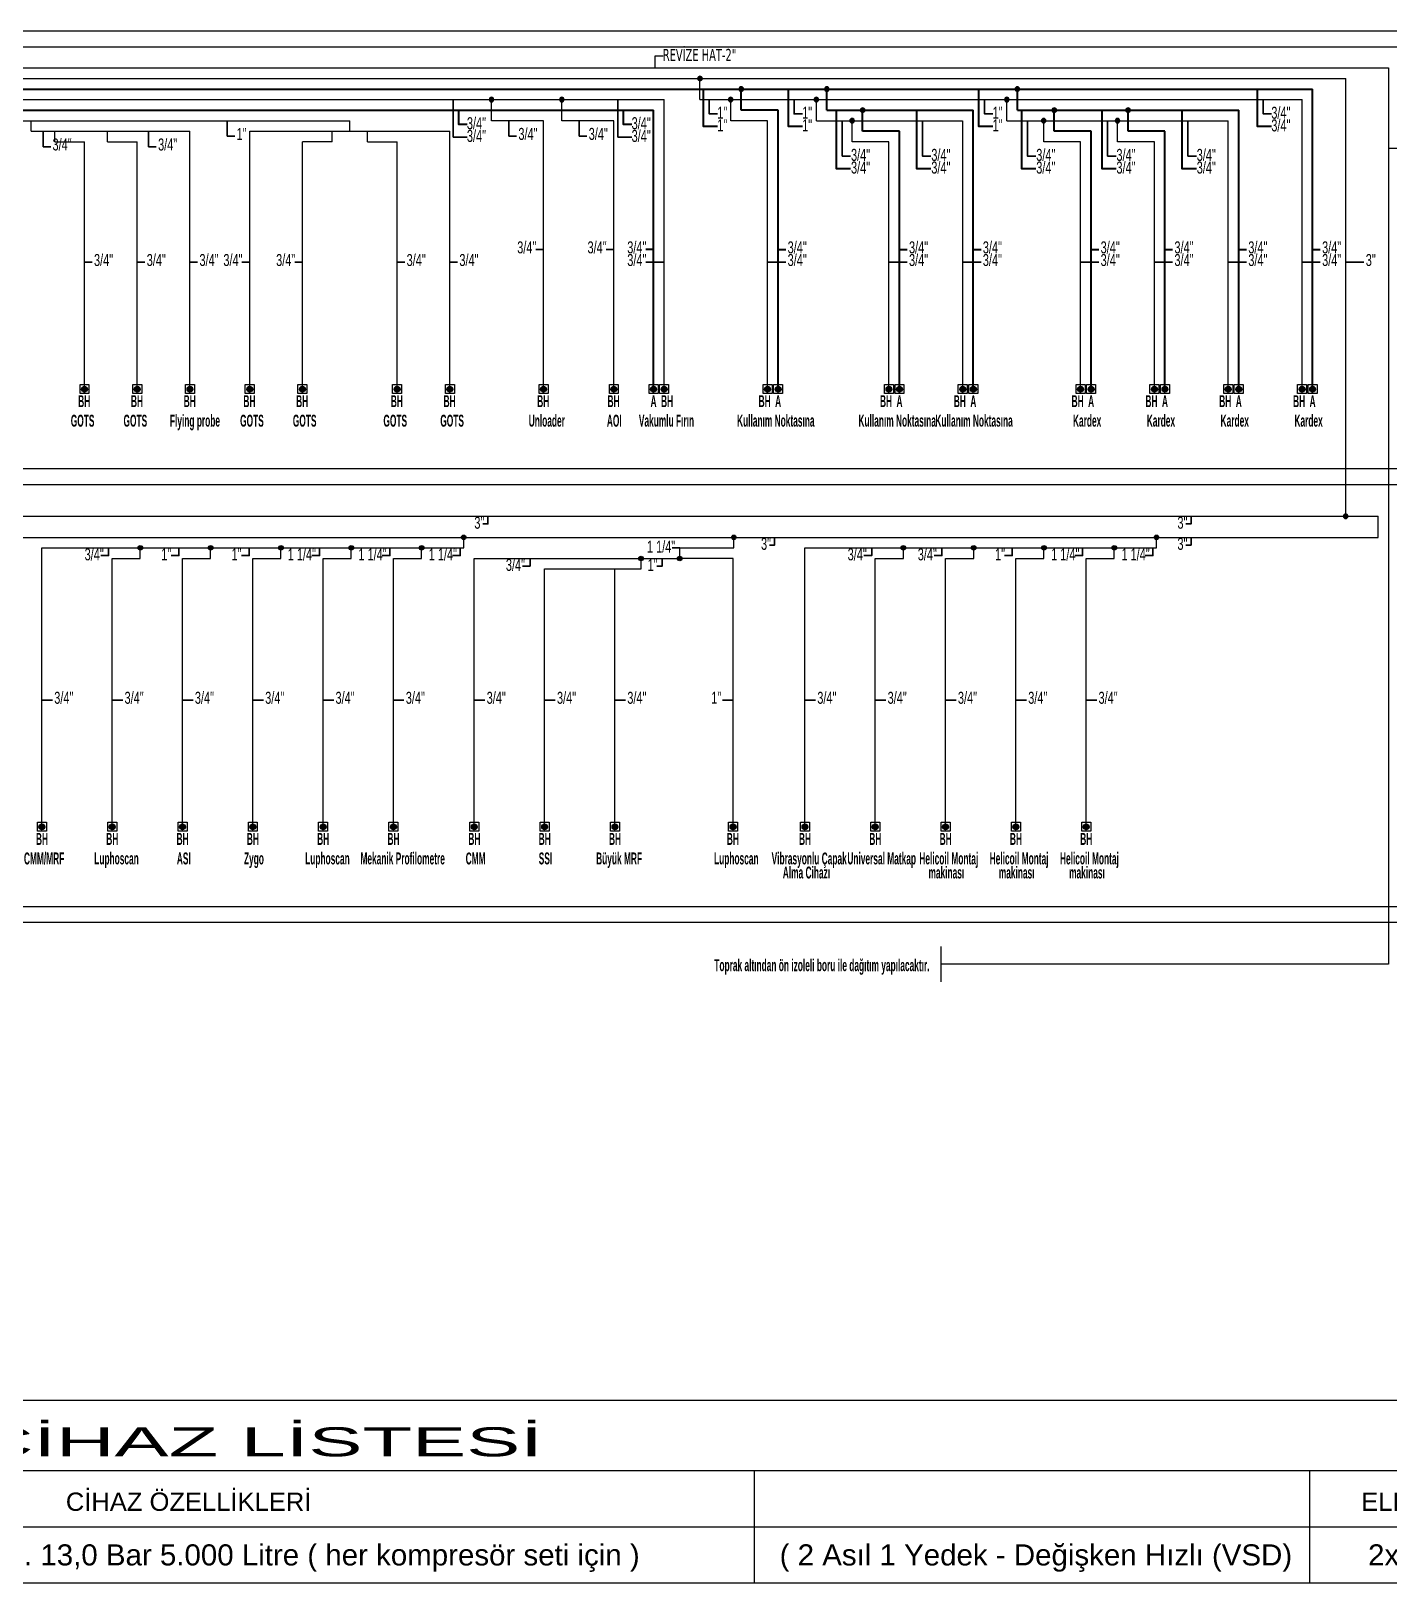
# Model space of a CAD drawing. Header units: centimetres. Extents: x 392964 to 515689, y 49661 to 58661.
# Drawn here: x 509978 to 511909, y 52398 to 54604 of the extents above; entities that cross this region are included whole.
import ezdxf
from ezdxf.enums import TextEntityAlignment as Align

# ---------------------------------------------------------------- set-up
doc = ezdxf.new("R2010")
doc.units = ezdxf.units.CM
doc.linetypes.add('MEDSISTEMBH_LINE', pattern=[1.5, 1.3, 0, -0.2])
doc.linetypes.add('MEDSISTEMKH_LINE', pattern=[1.5, 1.3, 0, -0.2])
doc.layers.add('-M-VALVE', color=7, linetype='Continuous')
for name, color, linetype, lineweight in [('0-KRCN-BAS HAVA', 101, 'BASINÇ HAVA', 35), ('0-KRCN-IST-03CIHAZ', 120, 'Continuous', 30), ('0-KRCN-IST-YAZI', 81, 'Continuous', 30), ('0-KRCN-SHT-02CIHAZ', 132, 'Continuous', 25), ('0-MEK-MED-AZOT', 217, '0-A_LINE', 40), ('_MDS_0', 7, 'Continuous', 30), ('_MDS_BORU_22.00X1.00_BASINÇLI HAVA', 5, 'Continuous', 30), ('_MDS_TEE', 7, 'Continuous', 30)]:
    doc.layers.add(name, color=color, linetype=linetype, lineweight=lineweight)
doc.styles.add('BORU', font='tahoma.ttf', dxfattribs={"width": 0.5})
doc.styles.add('ON', font='ARIALN.TTF', dxfattribs={"width": 0.8, "height": 6})
doc.styles.add('OYAK', font='arialbd.ttf')
doc.styles.get("Standard").update_dxf_attribs({"font": 'arial.ttf'})
doc.styles.add('TROMANT', font='arial.ttf', dxfattribs={"width": 0.8})
doc.styles.add('VRF CITY MULTI', font='tahoma.ttf', dxfattribs={"height": 15})
doc.linetypes.add('0-A_LINE', pattern='A,100,-1.5,["A",BORU,S=9,R=0,X=0,Y=-4.5],-9,6', length=116.5)
doc.linetypes.add('BASINÇ HAVA', pattern='A,0.5,-0.2,["BH",Standard,S=0.1,R=0,X=-0.1,Y=-0.05],-0.2', length=0.9)

# ---------------------------------------------------------------- blocks, each defined once
blk = doc.blocks.new('TEE')
at = {"layer": '_MDS_TEE'}
h = blk.add_hatch(color=256, dxfattribs=at)
h.dxf.hatch_style = 1
edge = h.paths.add_edge_path()
edge.add_arc((0, 0), 50, 0, 360)
blk.add_circle((0, 0), 50, dxfattribs=at)
blk = doc.blocks.new('G$C63E5540C')
at = {"layer": '-M-VALVE', "color": 7}
for p, q in [((-4.000761649253946, 0.00282816809783526), (4.097099556188368, 0.00282816809783526)), ((-0.5886311090798699, 0.4552892951147669), (-0.5886311090798699, -0.4496329588083654)), ((-0.208099661178494, 1.372613990582977), (-0.208099661178494, 1.104969783347769)), ((-0.0002805213339343027, -4.046102434542036), (-0.0002805213339343027, 4.051758770903803)), ((0.207538618446506, 1.372613990582977), (0.207538618446506, 1.104969783347769)), ((0.5880700664120013, 0.4552892951147669), (0.5880700664120013, -0.4496329588083654))]:
    blk.add_line(p, q, dxfattribs=at)
blk.add_lwpolyline([(-5.000622930665486, 5.004750527019723), (4.999377069334514, 5.004750527019723), (4.999377069334514, -4.995249472980277), (-5.000622930665486, -4.995249472980277)], close=True, dxfattribs=at)
for radius in [3.232742174660741, 3.021624318356365, 3.021624318356365, 2.114477279548504, 2.114477279548504, 2.00561963489156, 1.995723485377295, 1.38546093199746, 1.121563611616992, 0.8081855436651845, 0.7422112135700679, 0.5277946407609372, 0.4486254446467967, 0.2770921863994921, 0.002842046271338699]:
    blk.add_circle((-0.0002805213339343027, 0.00282816809783526), radius, dxfattribs=at)
for radius, start, end in [(0.6268329140053732, 20.18086003609478, 159.8191399635647), (0.5937689708556622, 7.746304218193885, 172.2536957818985), (0.5937689708556622, 187.7463042313442, 352.2536957688406), (0.6268329140066776, 200.1808600358036, 339.819139963958)]:
    blk.add_arc((-0.0002805213339343027, 0.00282816809783526), radius, start, end, dxfattribs=at)
for points, knots in [([(-0.2485404440226375, -0.1202453488793935), (-0.2448874756241821, -0.1161469372830197), (-0.2414625096835152, -0.1118469308707972), (-0.2329731821864698, -0.09980701876281728), (-0.2284236262598824, -0.09173316654482733), (-0.2192947351231851, -0.07127085284957957), (-0.2150703767424602, -0.05700010222858509), (-0.2098809020603767, -0.02712314700488605), (-0.2088101727313187, -0.01153134513242549), (-0.2088101727313187, 0.01718768132820969), (-0.2098809020603767, 0.03277948320078394), (-0.2150703767424602, 0.06265643853498659), (-0.2192947351231851, 0.07692718898999829), (-0.2284236262598824, 0.09738950274061153), (-0.2329731821864698, 0.1054633550138533), (-0.2414625096835152, 0.1175032670666951), (-0.2448874756241821, 0.1218032734235521), (-0.2485404440226375, 0.1259016850190164)], [1.486169734890414, 1.486169734890414, 1.486169734890414, 1.486169734890414, 1.618518147470244, 1.618518147470244, 1.842374581757495, 1.842374581757495, 2.168854135831518, 2.168854135831518, 2.495333689905543, 2.495333689905543, 2.821813243979576, 2.821813243979576, 3.148292798053609, 3.148292798053609, 3.372149232340866, 3.372149232340866, 3.504497644920578, 3.504497644920578, 3.504497644920578, 3.504497644920578]), ([(0.2479794013261198, 0.1259016850190164), (0.2443264329208432, 0.1218032734235521), (0.2409014669588032, 0.1175032670666951), (0.2324121394617578, 0.1054633550138533), (0.2278625835565435, 0.09738950274061153), (0.2187336924484953, 0.07692718898999829), (0.2145093340677704, 0.06265643853498659), (0.2093198593001944, 0.03277948320078394), (0.2082491300561742, 0.01718768132820969), (0.2082491300561742, -0.01153134513242549), (0.2093198593001944, -0.02712314700488605), (0.2145093340677704, -0.05700010222858509), (0.2187336924484953, -0.07127085284957957), (0.2278625835565435, -0.09173316654482733), (0.2324121394617578, -0.09980701876281728), (0.2409014669588032, -0.1118469308707972), (0.2443264329208432, -0.1161469372830197), (0.2479794013261198, -0.1202453488793935)], [1.48616973488959, 1.48616973488959, 1.48616973488959, 1.48616973488959, 1.618518147469334, 1.618518147469334, 1.842374581756594, 1.842374581756594, 2.168854135830625, 2.168854135830625, 2.495333689904658, 2.495333689904658, 2.821813243978681, 2.821813243978681, 3.148292798052706, 3.148292798052706, 3.372149232339956, 3.372149232339956, 3.504497644919743, 3.504497644919743, 3.504497644919743, 3.504497644919743])]:
    blk.add_open_spline(points, degree=3, knots=knots, dxfattribs=at)

msp = doc.modelspace()

# ---------------------------------------------------------------- linework, layer by layer
at = {"layer": '0-KRCN-BAS HAVA', "color": 4, "ltscale": 150}
for p, q in [((510257.0127545751, 54455.0041258878), (510257.0127545751, 54476.97792203779)), ((510657.8193586147, 54455.0041258878), (510657.8193586147, 54476.97792203779)), ((510757.8193586147, 54455.0041258878), (510757.8193586147, 54476.97792203779)), ((509995.2031173726, 54440.0041258878), (509995.2031173726, 54461.9779220378)), ((510145.355130629, 54440.0041258878), (510145.355130629, 54461.9779220378))]:
    msp.add_line(p, q, dxfattribs=at)
for points in [[(510598.5277064984, 54453.56652534009), (510578.5746791648, 54453.56652534009), (510578.5746791648, 54506.97792203779)], [(510832.8045482666, 54453.56652534009), (510812.851520933, 54453.56652534009), (510812.851520933, 54506.97792203779)], [(510954.6449634242, 54486.56652534009), (510942.6919360906, 54486.56652534009), (510942.6919360906, 54506.9779220378)], [(511075.3224802645, 54486.56652534009), (511063.3694529309, 54486.56652534009), (511063.3694529309, 54506.9779220378)], [(511346.2276925332, 54486.56652534009), (511334.2746651996, 54486.56652534009), (511334.2746651996, 54506.9779220378)], [(511742.5824659013, 54486.56652534009), (511730.6294385677, 54486.56652534009), (511730.6294385677, 54506.9779220378)], [(511143.7896081242, 54426.56652534009), (511131.8365807906, 54426.56652534009), (511131.8365807906, 54476.97792203779)], [(511257.9875441751, 54426.56652534009), (511246.0345168415, 54426.56652534009), (511246.0345168415, 54476.97792203779)], [(511407.2576770361, 54426.56652534009), (511395.3046497025, 54426.56652534009), (511395.3046497025, 54476.97792203779)], [(511521.3301927316, 54426.56652534009), (511509.377165398, 54426.56652534009), (511509.377165398, 54476.97792203779)], [(511635.5281287825, 54426.56652534009), (511623.5751014489, 54426.56652534009), (511623.5751014489, 54476.97792203779)], [(510257.0127545751, 54455.0041258878), (510267.9657819087, 54455.0041258878)], [(510657.8193586147, 54455.0041258878), (510668.7723859483, 54455.0041258878)], [(510757.8193586147, 54455.0041258878), (510768.7723859483, 54455.0041258878)], [(509995.2031173726, 54440.0041258878), (510006.1561447062, 54440.0041258878)], [(510145.355130629, 54440.0041258878), (510156.3081579626, 54440.0041258878)], [(510707.0427601947, 54293.66502247809), (510696.0897328611, 54293.66502247809)], [(510807.0427601947, 54293.66502247809), (510796.0897328611, 54293.66502247809)], [(510054.1786663065, 54275.66502247809), (510065.1316936401, 54275.66502247809)], [(510129.1786663065, 54275.66502247809), (510140.1316936401, 54275.66502247809)], [(510204.1786663065, 54275.66502247809), (510215.1316936401, 54275.66502247809)], [(510289.1260803532, 54275.66502247809), (510278.1730530196, 54275.66502247809)], [(510364.1260803532, 54275.66502247809), (510353.1730530196, 54275.66502247809)], [(510498.827048184, 54275.66502247809), (510509.7800755176, 54275.66502247809)], [(510573.827048184, 54275.66502247809), (510584.7800755176, 54275.66502247809)], [(510878.5392826231, 54275.66502247809), (510852.5862552895, 54275.66502247809)], [(511025.716979338, 54275.66502247809), (511051.6700066716, 54275.66502247809)], [(511198.3408291476, 54275.66502247809), (511224.2938564812, 54275.66502247809)], [(511303.3408291476, 54275.66502247809), (511329.2938564812, 54275.66502247809)], [(511470.881413755, 54275.66502247809), (511496.8344410886, 54275.66502247809)], [(511575.881413755, 54275.66502247809), (511601.8344410886, 54275.66502247809)], [(511680.881413755, 54275.66502247809), (511706.8344410886, 54275.66502247809)], [(511785.881413755, 54275.66502247809), (511811.8344410886, 54275.66502247809)], [(511847.9681137871, 54275.66502247809), (511873.9211411207, 54275.66502247809)], [(510620.5553634804, 53903.52489470419), (510628.0553634804, 53903.52489470419), (510628.0553634804, 53914.47792203779)], [(511620.5553634804, 53903.52489470419), (511628.0553634804, 53903.52489470419), (511628.0553634804, 53914.47792203779)], [(511028.2881149977, 53873.52489470419), (511035.7881149977, 53873.52489470419), (511035.7881149977, 53884.47792203779)], [(511620.5553634804, 53873.52489470419), (511628.0553634804, 53873.52489470419), (511628.0553634804, 53884.47792203779)], [(510077.5730675774, 53858.52489470419), (510088.526094911, 53858.52489470419), (510088.526094911, 53869.47792203779)], [(510177.5730675774, 53858.52489470419), (510188.526094911, 53858.52489470419), (510188.526094911, 53869.47792203779)], [(510277.5730675774, 53858.52489470419), (510288.526094911, 53858.52489470419), (510288.526094911, 53869.47792203779)], [(510377.5730675774, 53858.52489470419), (510388.526094911, 53858.52489470419), (510388.526094911, 53869.47792203779)], [(510477.5730675774, 53858.52489470419), (510488.526094911, 53858.52489470419), (510488.526094911, 53869.47792203779)], [(510577.5730675774, 53858.52489470419), (510588.526094911, 53858.52489470419), (510588.526094911, 53869.47792203779)], [(510676.9391313615, 53843.52489470419), (510687.8921586951, 53843.52489470419), (510687.8921586951, 53854.47792203779)], [(510868.4355964332, 53843.52489470419), (510875.9355964332, 53843.52489470419), (510875.9355964332, 53854.47792203779)], [(510889.8419416663, 53869.47792203779), (510900.7949689999, 53869.47792203779)], [(511162.8293290563, 53858.52489470419), (511173.7823563899, 53858.52489470419), (511173.7823563899, 53869.47792203779)], [(511262.8293290563, 53858.52489470419), (511273.7823563899, 53858.52489470419), (511273.7823563899, 53869.47792203779)], [(511362.8293290563, 53858.52489470419), (511373.7823563899, 53858.52489470419), (511373.7823563899, 53869.47792203779)], [(511462.8293290563, 53858.52489470419), (511473.7823563899, 53858.52489470419), (511473.7823563899, 53869.47792203779)], [(511562.8293290563, 53858.52489470419), (511573.7823563899, 53858.52489470419), (511573.7823563899, 53869.47792203779)], [(509993.5928013492, 53653.16502247809), (510008.5928013492, 53653.16502247809)], [(510093.5928013492, 53653.16502247809), (510108.5928013492, 53653.16502247809)], [(510193.5928013492, 53653.16502247809), (510208.5928013492, 53653.16502247809)], [(510293.5928013492, 53653.16502247809), (510308.5928013492, 53653.16502247809)], [(510393.5928013492, 53653.16502247809), (510408.5928013492, 53653.16502247809)], [(510493.5928013492, 53653.16502247809), (510508.5928013492, 53653.16502247809)], [(510608.6109090099, 53653.16502247809), (510623.6109090099, 53653.16502247809)], [(510708.6109090099, 53653.16502247809), (510723.6109090099, 53653.16502247809)], [(510808.6109090099, 53653.16502247809), (510823.6109090099, 53653.16502247809)], [(510976.5306507074, 53653.16502247809), (510961.5306507074, 53653.16502247809)], [(511078.8490628281, 53653.16502247809), (511093.8490628281, 53653.16502247809)], [(511178.8490628281, 53653.16502247809), (511193.8490628281, 53653.16502247809)], [(511278.8490628281, 53653.16502247809), (511293.8490628281, 53653.16502247809)], [(511378.8490628281, 53653.16502247809), (511393.8490628281, 53653.16502247809)], [(511478.8490628281, 53653.16502247809), (511493.8490628281, 53653.16502247809)]]:
    msp.add_lwpolyline(points, dxfattribs=at)
at = {"layer": '0-KRCN-IST-03CIHAZ'}
for p, q in [((508609.4930906597, 52657.54601016005), (512132.0768517134, 52657.54601016005)), ((508609.4930906597, 52557.54609016066), (512132.0768517132, 52557.54609016066)), ((511006.6972861937, 52557.54609015926), (511006.6972861937, 52397.54621816023)), ((511796.6796573123, 52557.54609016066), (511796.6796573122, 52397.54621816023)), ((508609.4930906597, 52477.54615416114), (512132.0768517132, 52477.54615416114)), ((508609.4930906597, 52397.54621816023), (512132.0768517131, 52397.54621816023))]:
    msp.add_line(p, q, dxfattribs=at)
at = {"layer": '0-KRCN-SHT-02CIHAZ', "color": 8}
for p, q in [((513155.1881269637, 54604.47792203779), (503564.066010452, 54604.47792203779)), ((503564.066010452, 54581.97792203779), (513155.1881269637, 54581.97792203779)), ((513155.1881269637, 53981.97792203779), (503564.066010452, 53981.97792203779)), ((503564.066010452, 53959.47792203779), (513155.1881269637, 53959.47792203779)), ((503564.066010452, 53359.47792203779), (513155.1881269637, 53359.47792203779)), ((513155.1881269637, 53336.97792203779), (503564.066010452, 53336.97792203779))]:
    msp.add_line(p, q, dxfattribs=at)
at = {"layer": '0-MEK-MED-AZOT'}
for p, q in [((508765.9099622263, 54521.97792203779), (511800.881413755, 54521.97792203779)), ((510988.2616910948, 54491.97792203779), (510988.2616910948, 54521.97792203779)), ((511110.065625, 54491.9779220378), (511110.065625, 54521.97792203779)), ((511380.9708372687, 54491.9779220378), (511380.9708372687, 54521.97792203779)), ((511800.881413755, 54095.35212291839), (511800.881413755, 54521.97792203779)), ((508859.6801697216, 54491.9779220378), (510863.5392826231, 54491.9779220378)), ((510863.5392826231, 54095.35212291839), (510863.5392826231, 54491.9779220378)), ((511040.716979338, 54491.97792203779), (510988.2616910948, 54491.97792203779)), ((511040.716979338, 54095.35212291839), (511040.716979338, 54491.97792203779)), ((511110.065625, 54491.9779220378), (511318.3408291476, 54491.9779220378)), ((511160.8855409045, 54461.97792203779), (511160.8855409045, 54491.97792203779)), ((511318.3408291476, 54095.35212291839), (511318.3408291476, 54491.9779220378)), ((511380.9708372687, 54491.9779220378), (511695.881413755, 54491.9779220378)), ((511433.4261255119, 54461.97792203779), (511433.4261255119, 54491.97792203779)), ((511538.4261255119, 54461.97792203779), (511538.4261255119, 54491.97792203779)), ((511695.881413755, 54095.35212291839), (511695.881413755, 54491.9779220378)), ((511213.3408291476, 54461.97792203779), (511160.8855409045, 54461.97792203779)), ((511213.3408291476, 54095.35212291839), (511213.3408291476, 54461.97792203779)), ((511485.881413755, 54461.97792203779), (511433.4261255119, 54461.97792203779)), ((511485.881413755, 54095.35212291839), (511485.881413755, 54461.97792203779)), ((511590.881413755, 54461.97792203779), (511538.4261255119, 54461.97792203779)), ((511590.881413755, 54095.35212291839), (511590.881413755, 54461.97792203779))]:
    msp.add_line(p, q, dxfattribs=at)
at = {"layer": '0-MEK-MED-AZOT', "color": 6, "ltscale": 150}
for points in [[(510954.6449634242, 54468.56652534009), (510934.6919360906, 54468.56652534009), (510934.6919360906, 54521.9779220378)], [(511075.3224802645, 54468.56652534009), (511055.3694529309, 54468.56652534009), (511055.3694529309, 54521.9779220378)], [(511346.2276925332, 54468.56652534009), (511326.2746651996, 54468.56652534009), (511326.2746651996, 54521.9779220378)], [(511742.5824659013, 54468.56652534009), (511722.6294385677, 54468.56652534009), (511722.6294385677, 54521.9779220378)], [(510598.5277064984, 54471.56652534009), (510586.5746791648, 54471.56652534009), (510586.5746791648, 54491.97792203779)], [(510832.8045482666, 54471.56652534009), (510820.851520933, 54471.56652534009), (510820.851520933, 54491.97792203779)], [(511143.7896081242, 54408.56652534009), (511123.8365807906, 54408.56652534009), (511123.8365807906, 54491.97792203779)], [(511257.9875441751, 54408.56652534009), (511238.0345168415, 54408.56652534009), (511238.0345168415, 54491.97792203779)], [(511407.2576770361, 54408.56652534009), (511387.3046497025, 54408.56652534009), (511387.3046497025, 54491.97792203779)], [(511521.3301927316, 54408.56652534009), (511501.377165398, 54408.56652534009), (511501.377165398, 54491.97792203779)], [(511635.5281287825, 54408.56652534009), (511615.5751014489, 54408.56652534009), (511615.5751014489, 54491.97792203779)], [(510863.5392826231, 54293.66502247809), (510852.5862552895, 54293.66502247809)], [(511040.716979338, 54293.66502247809), (511051.6700066716, 54293.66502247809)], [(511213.3408291476, 54293.66502247809), (511224.2938564812, 54293.66502247809)], [(511318.3408291476, 54293.66502247809), (511329.2938564812, 54293.66502247809)], [(511485.881413755, 54293.66502247809), (511496.8344410886, 54293.66502247809)], [(511590.881413755, 54293.66502247809), (511601.8344410886, 54293.66502247809)], [(511695.881413755, 54293.66502247809), (511706.8344410886, 54293.66502247809)], [(511800.881413755, 54293.66502247809), (511811.8344410886, 54293.66502247809)]]:
    msp.add_lwpolyline(points, dxfattribs=at)
at = {"layer": '_MDS_BORU_22.00X1.00_BASINÇLI HAVA', "color": 3, "linetype": 'MEDSISTEMBH_LINE', "ltscale": 80}
msp.add_line((510865.2239452342, 54568.79121088063), (510865.2239452342, 54551.97792203779), dxfattribs=at)
at = {"layer": '_MDS_BORU_22.00X1.00_BASINÇLI HAVA', "linetype": 'MEDSISTEMBH_LINE', "ltscale": 80}
for p, q in [((508750.9099622263, 54536.97792203779), (511847.9681137871, 54536.97792203779)), ((510929.553830959, 54506.97792203779), (510929.553830959, 54536.97792203779)), ((511847.9681137871, 53914.47792203779), (511847.9681137871, 54536.97792203779)), ((508874.6801697216, 54506.9779220378), (510878.5392826231, 54506.9779220378)), ((510633.0886717865, 54476.97792203779), (510633.0886717865, 54506.97792203779)), ((510733.0886717865, 54476.97792203779), (510733.0886717865, 54506.97792203779)), ((510878.5392826231, 54095.35212291839), (510878.5392826231, 54506.9779220378)), ((510929.5538309591, 54506.9779220378), (511785.881413755, 54506.9779220378)), ((510973.2616910948, 54476.97792203779), (510973.2616910948, 54506.97792203779)), ((511095.065625, 54476.9779220378), (511095.065625, 54506.97792203779)), ((511365.9708372687, 54476.9779220378), (511365.9708372687, 54506.97792203779)), ((511785.881413755, 54095.35212291839), (511785.881413755, 54506.9779220378)), ((508969.4546318534, 54476.97792203779), (510431.4765642686, 54476.97792203779)), ((509978.3658285561, 54461.9779220378), (509978.3658285561, 54476.97792203779)), ((510431.4765642686, 54461.97792203779), (510431.4765642686, 54476.97792203779)), ((510707.0427601947, 54476.97792203779), (510633.0886717865, 54476.97792203779)), ((510707.0427601947, 54095.35212291839), (510707.0427601947, 54476.97792203779)), ((510807.0427601947, 54476.97792203779), (510733.0886717865, 54476.97792203779)), ((510807.0427601947, 54095.35212291839), (510807.0427601947, 54476.97792203779)), ((511025.716979338, 54476.97792203779), (510973.2616910948, 54476.97792203779)), ((511025.716979338, 54095.35212291839), (511025.716979338, 54476.97792203779)), ((511095.065625, 54476.9779220378), (511303.3408291476, 54476.9779220378)), ((511145.8855409045, 54446.97792203779), (511145.8855409045, 54476.97792203779)), ((511303.3408291476, 54095.35212291839), (511303.3408291476, 54476.9779220378)), ((511365.9708372687, 54476.9779220378), (511680.881413755, 54476.9779220378)), ((511418.4261255119, 54446.97792203779), (511418.4261255119, 54476.97792203779)), ((511523.4261255119, 54446.97792203779), (511523.4261255119, 54476.97792203779)), ((511680.881413755, 54095.35212291839), (511680.881413755, 54476.9779220378)), ((509978.3658285561, 54461.9779220378), (510204.1786663064, 54461.9779220378)), ((510011.8093966888, 54446.97792203779), (510011.8093966888, 54461.97792203779)), ((510011.8093966888, 54446.97792203779), (510054.1786663065, 54446.97792203779)), ((510054.1786663065, 54095.35212291839), (510054.1786663065, 54446.97792203779)), ((510086.8093966888, 54446.97792203779), (510086.8093966888, 54461.97792203779)), ((510086.8093966888, 54446.97792203779), (510129.1786663065, 54446.97792203779)), ((510129.1786663065, 54095.35212291839), (510129.1786663065, 54446.97792203779)), ((510204.1786663065, 54095.35212291839), (510204.1786663065, 54461.97792203779)), ((510289.1260803532, 54095.35212291839), (510289.1260803532, 54461.97792203779)), ((510289.1260803532, 54461.97792203779), (510431.4765642686, 54461.97792203779)), ((510364.1260803532, 54095.35212291839), (510364.1260803532, 54446.97792203779)), ((510406.4953499709, 54446.97792203779), (510364.1260803532, 54446.97792203779)), ((510406.4953499709, 54446.97792203779), (510406.4953499709, 54461.97792203779)), ((510431.4765642685, 54461.9779220378), (510573.8270481839, 54461.9779220378)), ((510456.4577785663, 54446.97792203779), (510456.4577785663, 54461.97792203779)), ((510456.4577785663, 54446.97792203779), (510498.827048184, 54446.97792203779)), ((510498.827048184, 54095.35212291839), (510498.827048184, 54446.97792203779)), ((510573.827048184, 54095.35212291839), (510573.827048184, 54461.97792203779)), ((511198.3408291476, 54446.97792203779), (511145.8855409045, 54446.97792203779)), ((511198.3408291476, 54095.35212291839), (511198.3408291476, 54446.97792203779)), ((511470.881413755, 54446.97792203779), (511418.4261255119, 54446.97792203779)), ((511470.881413755, 54095.35212291839), (511470.881413755, 54446.97792203779)), ((511575.881413755, 54446.97792203779), (511523.4261255119, 54446.97792203779)), ((511575.881413755, 54095.35212291839), (511575.881413755, 54446.97792203779)), ((503564.066010452, 53914.47792203779), (511847.9681137871, 53914.47792203779)), ((511847.9681137871, 53914.47792203779), (511894.0036027179, 53914.47792203779)), ((511894.0036027179, 53884.47792203779), (511894.0036027179, 53914.47792203779)), ((506743.9614761038, 53884.47792203779), (511894.0036027179, 53884.47792203779)), ((510593.5928013492, 53869.47792203779), (510593.5928013492, 53884.47792203779)), ((510977.7506599616, 53869.47792203779), (510977.7506599616, 53884.47792203779)), ((511578.8490628281, 53869.47792203779), (511578.8490628281, 53884.47792203779)), ((509993.5928013492, 53869.47792203779), (510593.5928013492, 53869.47792203779)), ((509993.5928013492, 53472.85212291839), (509993.5928013492, 53869.47792203779)), ((510093.5928013492, 53472.85212291839), (510093.5928013492, 53854.47792203779)), ((510093.5928013492, 53854.47792203779), (510133.5928013492, 53854.47792203779)), ((510133.5928013492, 53854.47792203779), (510133.5928013492, 53869.47792203779)), ((510193.5928013492, 53472.85212291839), (510193.5928013492, 53854.47792203779)), ((510193.5928013492, 53854.47792203779), (510233.5928013492, 53854.47792203779)), ((510233.5928013492, 53854.47792203779), (510233.5928013492, 53869.47792203779)), ((510293.5928013492, 53472.85212291839), (510293.5928013492, 53854.47792203779)), ((510293.5928013492, 53854.47792203779), (510333.5928013492, 53854.47792203779)), ((510333.5928013492, 53854.47792203779), (510333.5928013492, 53869.47792203779)), ((510393.5928013492, 53472.85212291839), (510393.5928013492, 53854.47792203779)), ((510393.5928013492, 53854.47792203779), (510433.5928013492, 53854.47792203779)), ((510433.5928013492, 53854.47792203779), (510433.5928013492, 53869.47792203779)), ((510493.5928013492, 53472.85212291839), (510493.5928013492, 53854.47792203779)), ((510493.5928013492, 53854.47792203779), (510533.5928013492, 53854.47792203779)), ((510533.5928013492, 53854.47792203779), (510533.5928013492, 53869.47792203779)), ((510608.6109090099, 53854.47792203779), (510900.7949689999, 53854.47792203779)), ((510608.6109090099, 53472.85212291839), (510608.6109090099, 53854.47792203779)), ((510845.7797544642, 53839.47792203779), (510845.7797544642, 53854.47792203779)), ((510900.7949689999, 53869.47792203779), (510977.7506599616, 53869.47792203779)), ((510900.7949689999, 53854.47792203779), (510900.7949689999, 53869.47792203779)), ((510976.5306507074, 53854.47792203779), (510900.7949689999, 53854.47792203779)), ((510976.5306507074, 53472.85212291839), (510976.5306507074, 53854.47792203779)), ((511078.8490628281, 53869.47792203779), (511578.8490628281, 53869.47792203779)), ((511078.8490628281, 53472.85212291839), (511078.8490628281, 53869.47792203779)), ((511178.8490628281, 53472.85212291839), (511178.8490628281, 53854.47792203779)), ((511178.8490628281, 53854.47792203779), (511218.8490628281, 53854.47792203779)), ((511218.8490628281, 53854.47792203779), (511218.8490628281, 53869.47792203779)), ((511278.8490628281, 53472.85212291839), (511278.8490628281, 53854.47792203779)), ((511278.8490628281, 53854.47792203779), (511318.8490628281, 53854.47792203779)), ((511318.8490628281, 53854.47792203779), (511318.8490628281, 53869.47792203779)), ((511378.8490628281, 53472.85212291839), (511378.8490628281, 53854.47792203779)), ((511378.8490628281, 53854.47792203779), (511418.8490628281, 53854.47792203779)), ((511418.8490628281, 53854.47792203779), (511418.8490628281, 53869.47792203779)), ((511478.8490628281, 53472.85212291839), (511478.8490628281, 53854.47792203779)), ((511478.8490628281, 53854.47792203779), (511518.8490628281, 53854.47792203779)), ((511518.8490628281, 53854.47792203779), (511518.8490628281, 53869.47792203779)), ((510708.6109090099, 53472.85212291839), (510708.6109090099, 53839.47792203779)), ((510708.6109090099, 53839.47792203779), (510845.7797544642, 53839.47792203779)), ((510808.6109090099, 53472.85212291839), (510808.6109090099, 53839.47792203779))]:
    msp.add_line(p, q, dxfattribs=at)
at = {"layer": '_MDS_BORU_22.00X1.00_BASINÇLI HAVA', "color": 3, "linetype": 'MEDSISTEMKH_LINE', "ltscale": 80}
for p, q in [((508765.9099622263, 54551.97792203779), (511909.0036027179, 54551.97792203779)), ((511909.0036027179, 54551.97792203779), (511909.0036027179, 53277.57539493469)), ((511272.3500930772, 53302.57539493469), (511272.3500930772, 53252.57539493469)), ((511909.0036027179, 53277.57539493469), (511272.3500930772, 53277.57539493469))]:
    msp.add_line(p, q, dxfattribs=at)
at = {"layer": '_MDS_BORU_22.00X1.00_BASINÇLI HAVA', "color": 3, "linetype": 'MEDSISTEMBH_LINE', "ltscale": 80}
for points in [[(510877.1769725678, 54568.79121088063), (510865.2239452342, 54568.79121088063)], [(511920.9566300515, 54437.22522089123), (511909.0036027179, 54437.22522089123)]]:
    msp.add_lwpolyline(points, dxfattribs=at)

# ---------------------------------------------------------------- block references
at = {"layer": '-M-VALVE', "color": 7, "xscale": 1.276512899816038, "yscale": 1.276512899816038, "zscale": 1.276512899816038}
for p in [(510054.1786004394, 54095.3521157772), (510129.1786004394, 54095.3521157772), (510204.1786004394, 54095.3521157772), (510289.126014486, 54095.3521157772), (510364.126014486, 54095.3521157772), (510498.8269823169, 54095.3521157772), (510573.8269823169, 54095.3521157772), (510707.0426943276, 54095.3521157772), (510807.0426943276, 54095.3521157772), (510863.5392167559, 54095.3521157772), (510878.5392167559, 54095.3521157772), (511025.7169134708, 54095.3521157772), (511040.7169134708, 54095.3521157772), (511198.3407632805, 54095.3521157772), (511213.3407632805, 54095.3521157772), (511303.3407632805, 54095.3521157772), (511318.3407632805, 54095.3521157772), (511470.8813478879, 54095.3521157772), (511485.8813478879, 54095.3521157772), (511575.8813478879, 54095.3521157772), (511590.8813478879, 54095.3521157772), (511680.8813478879, 54095.3521157772), (511695.8813478879, 54095.3521157772), (511785.8813478879, 54095.3521157772), (511800.8813478879, 54095.3521157772), (509993.5967873471, 53472.84851272533), (510093.5967873471, 53472.84851272533), (510193.5967873471, 53472.84851272533), (510293.5967873471, 53472.84851272533), (510393.5967873471, 53472.84851272533), (510493.5967873471, 53472.84851272533), (510608.6148950077, 53472.84851272533), (510708.6148950077, 53472.84851272533), (510808.6148950077, 53472.84851272533), (510976.5346367052, 53472.84851272533), (511078.8530488259, 53472.84851272533), (511178.8530488259, 53472.84851272533), (511278.8530488259, 53472.84851272533), (511378.8530488259, 53472.84851272533), (511478.8530488259, 53472.84851272533)]:
    msp.add_blockref('G$C63E5540C', p, dxfattribs=at)
at = {"layer": '_MDS_BORU_22.00X1.00_BASINÇLI HAVA', "linetype": 'MEDSISTEMBH_LINE', "ltscale": 80, "yscale": 0.065, "zscale": 0.065}
for p, xscale, rotation in [((510973.2616910948, 54506.97792203779), -0.065, 270), ((511095.065625, 54506.97792203779), -0.065, 270), ((511365.9708372687, 54506.97792203779), -0.065, 270), ((511145.8855409045, 54476.97792203779), -0.065, 270), ((511418.4261255119, 54476.97792203779), -0.065, 270), ((511523.4261255119, 54476.97792203779), -0.065, 270), ((511847.9681137871, 53914.47792203779), -0.065, 270), ((510133.5928013492, 53869.47792203779), 0.065, 90.00000000000001), ((510233.5928013492, 53869.47792203779), 0.065, 90.00000000000001), ((510333.5928013492, 53869.47792203779), 0.065, 90.00000000000001), ((510433.5928013492, 53869.47792203779), 0.065, 90.00000000000001), ((510533.5928013492, 53869.47792203779), 0.065, 90.00000000000001), ((510593.5928013492, 53884.47792203779), 0.065, 90.00000000000001), ((510977.7506599616, 53884.47792203779), 0.065, 90.00000000000001), ((511218.8490628281, 53869.47792203779), 0.065, 90.00000000000001), ((511318.8490628281, 53869.47792203779), 0.065, 90.00000000000001), ((511418.8490628281, 53869.47792203779), 0.065, 90.00000000000001), ((511518.8490628281, 53869.47792203779), 0.065, 90.00000000000001), ((511578.8490628281, 53884.47792203779), 0.065, 90.00000000000001), ((510845.7797544642, 53854.47792203779), 0.065, 90.00000000000001), ((510900.7949689999, 53854.47792203779), 0.065, 90.00000000000001)]:
    msp.add_blockref('TEE', p, dxfattribs=dict(at, xscale=xscale, rotation=rotation))
at = {"layer": '_MDS_TEE', "xscale": -0.065, "yscale": 0.065, "zscale": 0.065, "rotation": 270}
for p in [(510929.553830959, 54536.97792203779), (510988.2616910948, 54521.97792203779), (511110.065625, 54521.97792203779), (511380.9708372687, 54521.97792203779), (510633.0886717865, 54506.97792203779), (510733.0886717865, 54506.97792203779), (511160.8855409045, 54491.97792203779), (511433.4261255119, 54491.97792203779), (511538.4261255119, 54491.97792203779)]:
    msp.add_blockref('TEE', p, dxfattribs=at)

# ---------------------------------------------------------------- texts
at = {"layer": '0-KRCN-BAS HAVA', "color": 4, "ltscale": 150, "style": 'ON', "width": 0.8}
for s, p in [('1"', (510954.1822351777, 54479.82893856179)), ('1"', (511074.859752018, 54479.82893856179)), ('1"', (511345.7649642867, 54479.82893856179)), ('3/4"', (511742.1197376548, 54479.82893856179)), ('3/4"', (510671.3322824325, 54449.69259943281)), ('3/4"', (510771.3322824325, 54449.69259943281)), ('3/4"', (510008.7160411903, 54434.69259943282)), ('3/4"', (510158.8680544468, 54434.69259943282)), ('1"', (510270.5256783928, 54449.69259943281)), ('3/4"', (510598.0649782519, 54446.82893856178)), ('3/4"', (510832.3418200201, 54446.82893856178)), ('3/4"', (511144.3576294458, 54419.82893856178)), ('3/4"', (511258.5555654968, 54419.82893856178)), ('3/4"', (511407.8256983578, 54419.82893856178)), ('3/4"', (511521.8982140532, 54419.82893856178)), ('3/4"', (511636.0961501042, 54419.82893856178)), ('3/4"', (510669.6362483825, 54288.3534960231)), ('3/4"', (510769.6362483825, 54288.3534960231)), ('3/4"', (510067.6915901243, 54270.3534960231)), ('3/4"', (510142.6915901243, 54270.3534960231)), ('3/4"', (510217.6915901243, 54270.3534960231)), ('3/4"', (510251.7195685409, 54270.3534960231)), ('3/4"', (510326.7195685409, 54270.3534960231)), ('3/4"', (510512.3399720017, 54270.3534960231)), ('3/4"', (510587.3399720017, 54270.3534960231)), ('3/4"', (510826.1327708109, 54270.3534960231)), ('3/4"', (511054.2299031557, 54270.3534960231)), ('3/4"', (511226.8537529653, 54270.3534960231)), ('3/4"', (511331.8537529653, 54270.3534960231)), ('3/4"', (511499.3943375727, 54270.3534960231)), ('3/4"', (511604.3943375727, 54270.3534960231)), ('3/4"', (511709.3943375727, 54270.3534960231)), ('3/4"', (511814.3943375727, 54270.3534960231)), ('3"', (511876.4810376049, 54270.3534960231)), ('3"', (510608.6392377311, 53896.78730792589)), ('3"', (511608.6392377311, 53896.78730792589)), ('1 1/4"', (510854.1354418754, 53862.74033525948)), ('3"', (511016.3719892484, 53866.78730792589)), ('3"', (511608.6392377311, 53866.78730792589)), ('3/4"', (510054.3530777199, 53851.78730792589)), ('1"', (510163.3903587331, 53851.78730792589)), ('1"', (510263.3903587331, 53851.78730792589)), ('1 1/4"', (510343.2070978035, 53851.78730792589)), ('1 1/4"', (510443.7493346643, 53851.78730792589)), ('1 1/4"', (510543.7493346643, 53851.78730792589)), ('3/4"', (510653.5082716135, 53836.78730792589)), ('1"', (510855.0885678569, 53836.78730792589)), ('3/4"', (511139.6093391988, 53851.78730792589)), ('3/4"', (511239.3080964985, 53851.78730792589)), ('1"', (511349.2491056127, 53851.78730792589)), ('1 1/4"', (511429.0055961432, 53851.78730792589)), ('1 1/4"', (511529.0055961432, 53851.78730792589)), ('3/4"', (510011.1526978334, 53647.8534960231)), ('3/4"', (510111.1526978334, 53647.8534960231)), ('3/4"', (510211.1526978334, 53647.8534960231)), ('3/4"', (510311.1526978334, 53647.8534960231)), ('3/4"', (510411.1526978334, 53647.8534960231)), ('3/4"', (510511.1526978334, 53647.8534960231)), ('3/4"', (510626.1708054941, 53647.8534960231)), ('3/4"', (510726.1708054941, 53647.8534960231)), ('3/4"', (510826.1708054941, 53647.8534960231)), ('1"', (510945.6201403079, 53647.8534960231)), ('3/4"', (511096.4089593122, 53647.8534960231)), ('3/4"', (511196.4089593122, 53647.8534960231)), ('3/4"', (511296.4089593122, 53647.8534960231)), ('3/4"', (511396.4089593122, 53647.8534960231)), ('3/4"', (511496.4089593122, 53647.8534960231))]:
    msp.add_text(s, height=17, dxfattribs=at).set_placement(p)
at = {"layer": '0-KRCN-IST-YAZI', "style": 'TROMANT', "width": 2}
msp.add_text('CİHAZ LİSTESİ', height=41.30996695202644, dxfattribs=at).set_placement((509898.1047727963, 52577.61706102236))
at = {"layer": '0-KRCN-IST-YAZI', "style": 'TROMANT'}
for s, height, p in [('CİHAZ ÖZELLİKLERİ', 25.99997920001664, (510027.6327758328, 52500.10670377237)), ('ELK.GÜCÜ', 25.99997920001664, (511869.9753583039, 52500.10670377015)), ('1500,0 m³/h. 13,0 Bar 5.000 Litre ( her kompresör seti için )', 29.9999760000192, (509744.4974357066, 52422.4598348743)), ('( 2 Asıl 1 Yedek - Değişken Hızlı (VSD)', 29.9999760000192, (511042.8956051721, 52422.4598348743)), ('2x200 kW.', 29.9999760000192, (511879.7472756036, 52422.45983487208))]:
    msp.add_text(s, height=height, dxfattribs=at).set_placement(p)
at = {"layer": '0-MEK-MED-AZOT', "color": 6, "ltscale": 150, "style": 'ON', "width": 0.8}
for s, p in [('3/4"', (510598.0649782519, 54464.82893856178)), ('3/4"', (510832.3418200201, 54464.82893856178)), ('1"', (510954.1822351777, 54461.82893856179)), ('1"', (511074.859752018, 54461.82893856179)), ('1"', (511345.7649642867, 54461.82893856179)), ('3/4"', (511742.1197376548, 54461.82893856179)), ('3/4"', (511144.3576294458, 54401.82893856178)), ('3/4"', (511258.5555654968, 54401.82893856178)), ('3/4"', (511407.8256983578, 54401.82893856178)), ('3/4"', (511521.8982140532, 54401.82893856178)), ('3/4"', (511636.0961501042, 54401.82893856178)), ('3/4"', (510826.1327708109, 54288.3534960231)), ('3/4"', (511054.2299031557, 54288.3534960231)), ('3/4"', (511226.8537529653, 54288.3534960231)), ('3/4"', (511331.8537529653, 54288.3534960231)), ('3/4"', (511499.3943375727, 54288.3534960231)), ('3/4"', (511604.3943375727, 54288.3534960231)), ('3/4"', (511709.3943375727, 54288.3534960231)), ('3/4"', (511814.3943375727, 54288.3534960231))]:
    msp.add_text(s, height=17, dxfattribs=at).set_placement(p)
at = {"layer": '_MDS_0', "style": 'OYAK', "width": 0.5}
for s, p in [('BH', (510053.8163289034, 54064.50798105846)), ('BH', (510128.8163289034, 54064.50798105846)), ('BH', (510203.8163289034, 54064.50798105846)), ('BH', (510288.76374295, 54064.50798105846)), ('BH', (510363.76374295, 54064.50798105846)), ('BH', (510498.4647107809, 54064.50798105846)), ('BH', (510573.4647107809, 54064.50798105846)), ('BH', (510706.6804227916, 54064.50798105846)), ('BH', (510806.6804227916, 54064.50798105846)), ('A', (510863.5394615014, 54064.50798105846)), ('BH', (510882.7464076747, 54064.50798105846)), ('BH', (511021.5098542863, 54064.50798105846)), ('A', (511040.7168004597, 54064.50798105846)), ('BH', (511194.133704096, 54064.50798105846)), ('A', (511213.3406502693, 54064.50798105846)), ('BH', (511299.133704096, 54064.50798105846)), ('A', (511318.3406502693, 54064.50798105846)), ('BH', (511466.6742887034, 54064.50798105846)), ('A', (511485.8812348767, 54064.50798105846)), ('BH', (511571.6742887034, 54064.50798105846)), ('A', (511590.8812348767, 54064.50798105846)), ('BH', (511676.6742887034, 54064.50798105846)), ('A', (511695.8812348767, 54064.50798105846)), ('BH', (511781.6742887034, 54064.50798105846)), ('A', (511800.8812348767, 54064.50798105846)), ('BH', (509993.7160401164, 53442.00798105846)), ('BH', (510093.7160401164, 53442.00798105846)), ('BH', (510193.7160401164, 53442.00798105846)), ('BH', (510293.7160401164, 53442.00798105846)), ('BH', (510393.7160401164, 53442.00798105846)), ('BH', (510493.7160401164, 53442.00798105846)), ('BH', (510608.7341477771, 53442.00798105846)), ('BH', (510708.7341477771, 53442.00798105846)), ('BH', (510808.7341477771, 53442.00798105846)), ('BH', (510976.4074119403, 53442.00798105846)), ('BH', (511078.9723015953, 53442.00798105846)), ('BH', (511178.9723015953, 53442.00798105846)), ('BH', (511278.9723015953, 53442.00798105846)), ('BH', (511378.9723015953, 53442.00798105846)), ('BH', (511478.9723015953, 53442.00798105846))]:
    msp.add_text(s, height=17, dxfattribs=at).set_placement(p, align=Align.BOTTOM_CENTER)
at = {"layer": '_MDS_0', "color": 61, "style": 'OYAK', "width": 0.5}
for s, p in [('GOTS ', (510034.6885147144, 54036.7602321713, 0.01420244584820145)), ('GOTS ', (510109.6885147144, 54036.7602321713, 0.01420244584820145)), ('Flying probe', (510175.6709562648, 54036.7602321713, 0.01420244584820145)), ('GOTS ', (510275.515959094, 54036.7602321713, 0.01420244584820145)), ('GOTS ', (510350.515959094, 54036.7602321713, 0.01420244584820145)), ('GOTS ', (510479.3368965918, 54036.7602321713, 0.01420244584820145)), ('GOTS ', (510560.2169269249, 54036.7602321713, 0.01420244584820145)), ('Unloader', (510685.9732892693, 54036.7602321713, 0.01420244584820145)), ('AOI', (510797.1325499193, 54036.7602321713, 0.01420244584820145)), ('Vakumlu Fırın', (510842.6584293803, 54036.7602321713, 0.01420244584820145)), ('Kullanım Noktasına', (510982.3089233418, 54036.7602321713, 0.01420244584820145)), ('Kullanım Noktasına', (511154.9327731514, 54036.7602321713, 0.01420244584820145)), ('Kullanım Noktasına', (511264.2692359176, 54036.7602321713, 0.01420244584820145)), ('Kardex', (511460.0368308499, 54036.7602321713, 0.01420244584820145)), ('Kardex', (511565.0368308499, 54036.7602321713, 0.01420244584820145)), ('Kardex', (511670.0368308499, 54036.7602321713, 0.01420244584820145)), ('Kardex', (511775.0368308499, 54036.7602321713, 0.01420244584820145)), ('CMM/MRF', (509968.0475746626, 53414.2602321713, 0.01420244584820145)), ('Luphoscan', (510068.0475746626, 53414.2602321713, 0.01420244584820145)), ('ASI', (510185.5076015801, 53414.2602321713, 0.01420244584820145)), ('Zygo', (510280.9769113655, 53414.2602321713, 0.01420244584820145)), ('Luphoscan', (510368.0475746626, 53414.2602321713, 0.01420244584820145)), ('Mekanik Profilometre', (510446.6593429312, 53414.2602321713, 0.01420244584820145)), ('CMM', (510596.3203611427, 53414.2602321713, 0.01420244584820145)), ('SSI', (510700.2365162486, 53414.2602321713, 0.01420244584820145)), ('Büyük MRF', (510781.8607115215, 53414.2602321713, 0.01420244584820145)), ('Luphoscan', (510949.5849459521, 53414.2602321713, 0.01420244584820145)), ('Vibrasyonlu Çapak ', (511031.4336160894, 53414.2602321713, 0.01420244584820145)), ('Universal Matkap', (511139.1454292207, 53414.2602321713, 0.01420244584820145)), ('Helicoil Montaj', (511241.5553708243, 53414.2602321713, 0.01420244584820145)), ('Helicoil Montaj', (511341.5553708243, 53414.2602321713, 0.01420244584820145)), ('Helicoil Montaj', (511441.5553708243, 53414.2602321713, 0.01420244584820145)), ('Alma Cihazı', (511047.3392306727, 53394.2602321713, 0.01420244584820145)), ('makinası', (511254.5690554833, 53394.2602321713, 0.01420244584820145)), ('makinası', (511354.5690554833, 53394.2602321713, 0.01420244584820145)), ('makinası', (511454.5690554833, 53394.2602321713, 0.01420244584820145))]:
    msp.add_text(s, height=17, dxfattribs=at).set_placement(p, align=Align.BOTTOM_LEFT)
at = {"layer": '_MDS_0', "color": 1, "style": 'OYAK', "width": 0.5}
msp.add_text('Toprak altından ön izoleli boru ile dağıtım yapılacaktır.', height=17, dxfattribs=at).set_placement((511103.0146943511, 53262.4516016069, 1.257988630839122e-08), align=Align.BOTTOM_CENTER)
at = {"layer": '_MDS_BORU_22.00X1.00_BASINÇLI HAVA', "color": 3, "linetype": 'MEDSISTEMBH_LINE', "ltscale": 80, "style": 'VRF CITY MULTI', "width": 0.6999999999999998}
msp.add_text('REVİZE HAT-2"', height=17, dxfattribs=at).set_placement((510876.7142443213, 54562.05362410233))

doc.saveas('drawing.dxf')
